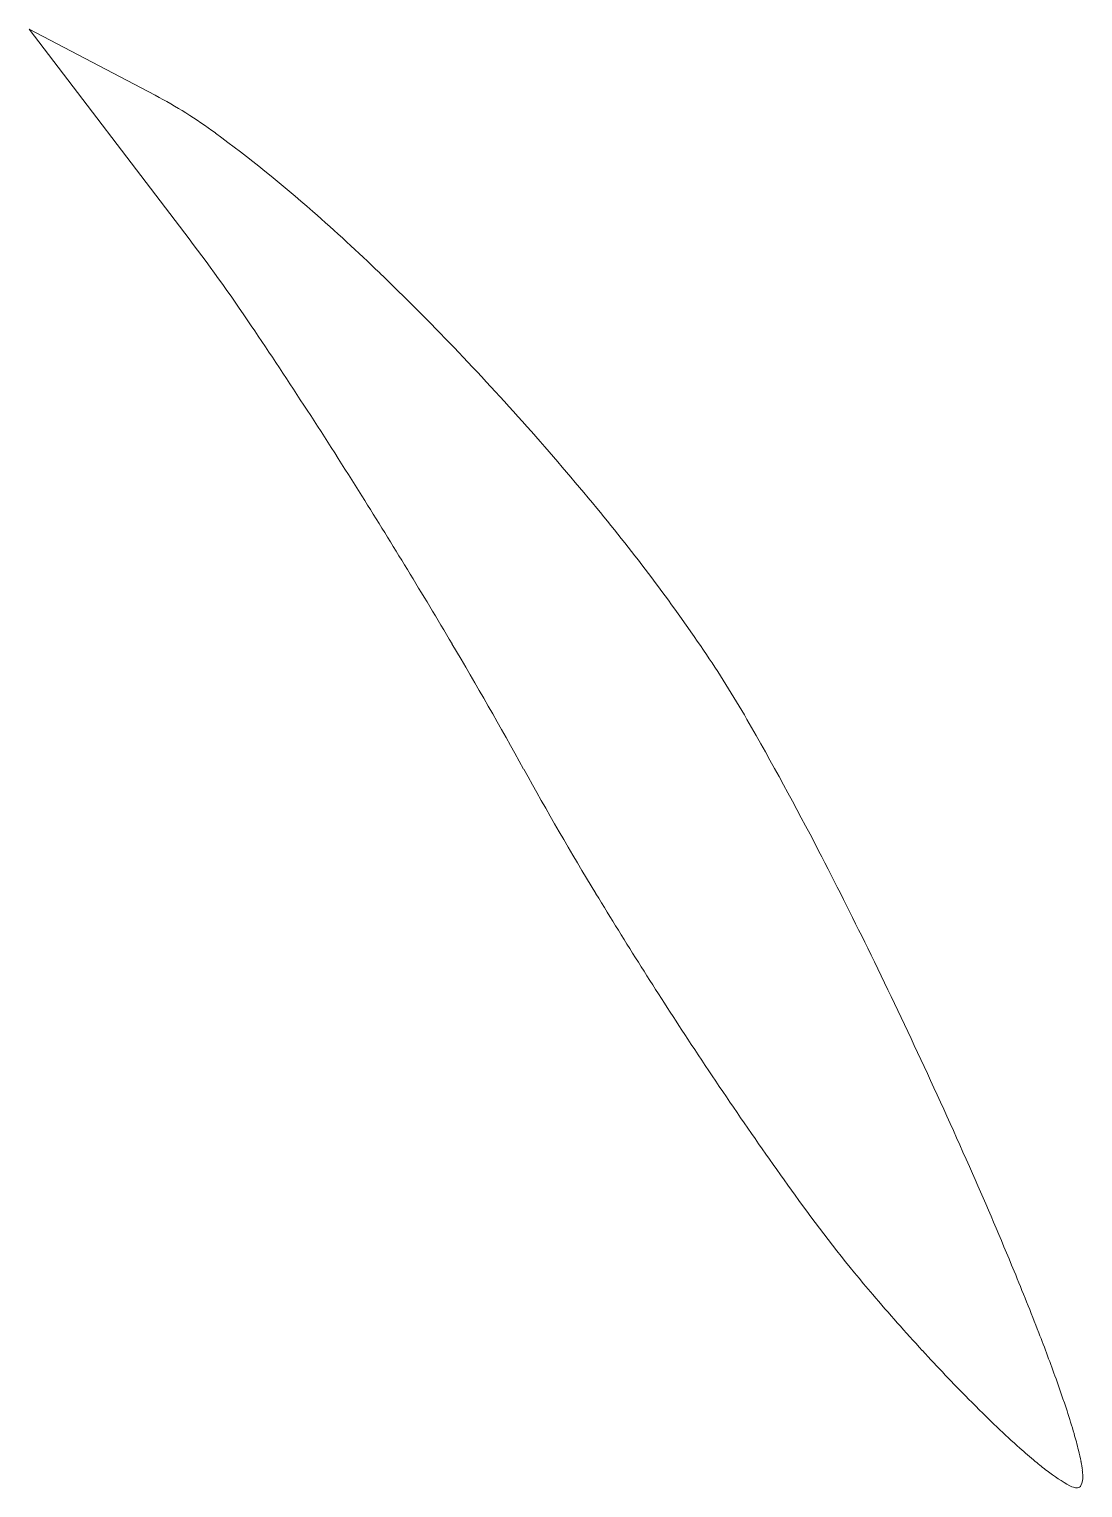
# Model space of a CAD drawing. Header units: millimetres. Extents: x 92.5 to 115.1, y -97.4 to -66.1.
import ezdxf

# ---------------------------------------------------------------- set-up
doc = ezdxf.new("R2010")
doc.units = ezdxf.units.MM
doc.layers.add('7', color=6, linetype='Continuous', lineweight=0, true_color=0xff00ff)

msp = doc.modelspace()

# ---------------------------------------------------------------- linework, layer by layer
at = {"layer": '7'}
for p, q in [((95.866, -70.515), (92.533, -66.147)), ((92.533, -66.147), (95.233, -67.564)), ((110.616, -93.261), (110.616, -93.261))]:
    msp.add_line(p, q, dxfattribs=at)
for centre, radius, start, end in [((90.556, -76.477), 10.066, 53.6318, 62.3116), ((78.053, -93.456), 31.151, 48.7011, 53.6318), ((70.63, -101.905), 42.398, 46.0679, 48.7011), ((62.789, -95.764), 41.613, 33.989, 37.3556), ((60.544, -112.375), 56.936, 43.7958, 46.0679), ((-11.971, -146.169), 131.778, 32.09734, 33.98901), ((57.144, -115.634), 61.645, 39.51471, 43.79579), ((-25.057, -154.377), 147.225, 30.65289, 32.09734), ((72.177, -103.236), 42.16, 34.3374, 39.5147), ((13.628, -131.45), 102.256, 28.91968, 30.65289), ((88.547, -92.053), 22.334, 29.8486, 34.3377), ((42.731, -118.344), 75.158, 27.402, 29.84865), ((168.241, -46.029), 74.384, 208.92058, 211.2984), ((17.751, -131.294), 103.295, 26.10717, 27.402), ((195.292, -29.583), 106.042, 211.2984, 213.28985), ((-8.189, -144.006), 132.183, 24.96254, 26.10717), ((185.751, -35.848), 94.628, 213.28985, 215.91417), ((-7.322, -143.602), 131.226, 23.78982, 24.96254), ((26.635, -128.633), 94.116, 22.40507, 23.78982), ((133.18, -73.923), 29.717, 215.9142, 220.598), ((47.6, -119.989), 71.439, 21.26314, 22.40507), ((146.714, -62.323), 47.543, 220.5982, 222.5296), ((77.804, -108.236), 39.029, 19.7182, 21.2631), ((139.916, -68.559), 38.317, 222.5296, 224.6811), ((88.301, -104.473), 27.878, 18.2283, 19.7182), ((134.604, -73.812), 30.846, 224.6811, 226.2723), ((101.586, -100.098), 13.891, 16.1176, 18.2283), ((126.082, -82.721), 18.518, 226.2723, 228.3261), ((105.676, -98.916), 9.634, 13.935, 16.1176), ((122.932, -86.26), 13.781, 228.3261, 230.1425), ((118.909, -91.078), 7.503, 230.1425, 232.6041), ((110.633, -97.686), 4.527, 10.7507, 13.935), ((112.082, -97.411), 3.051, 7.2632, 10.7507), ((116.78, -93.864), 3.996, 232.6041, 241.007), ((114.64, -97.165), 0.479, 336.5297, 2.0123), ((113.773, -97.196), 1.346, 2.0123, 7.2632), ((115.008, -97.061), 0.342, 241.007, 270), ((115.008, -97.325), 0.0775, 270, 336.5297)]:
    msp.add_arc(centre, radius, start, end, dxfattribs=at)

doc.saveas('drawing.dxf')
